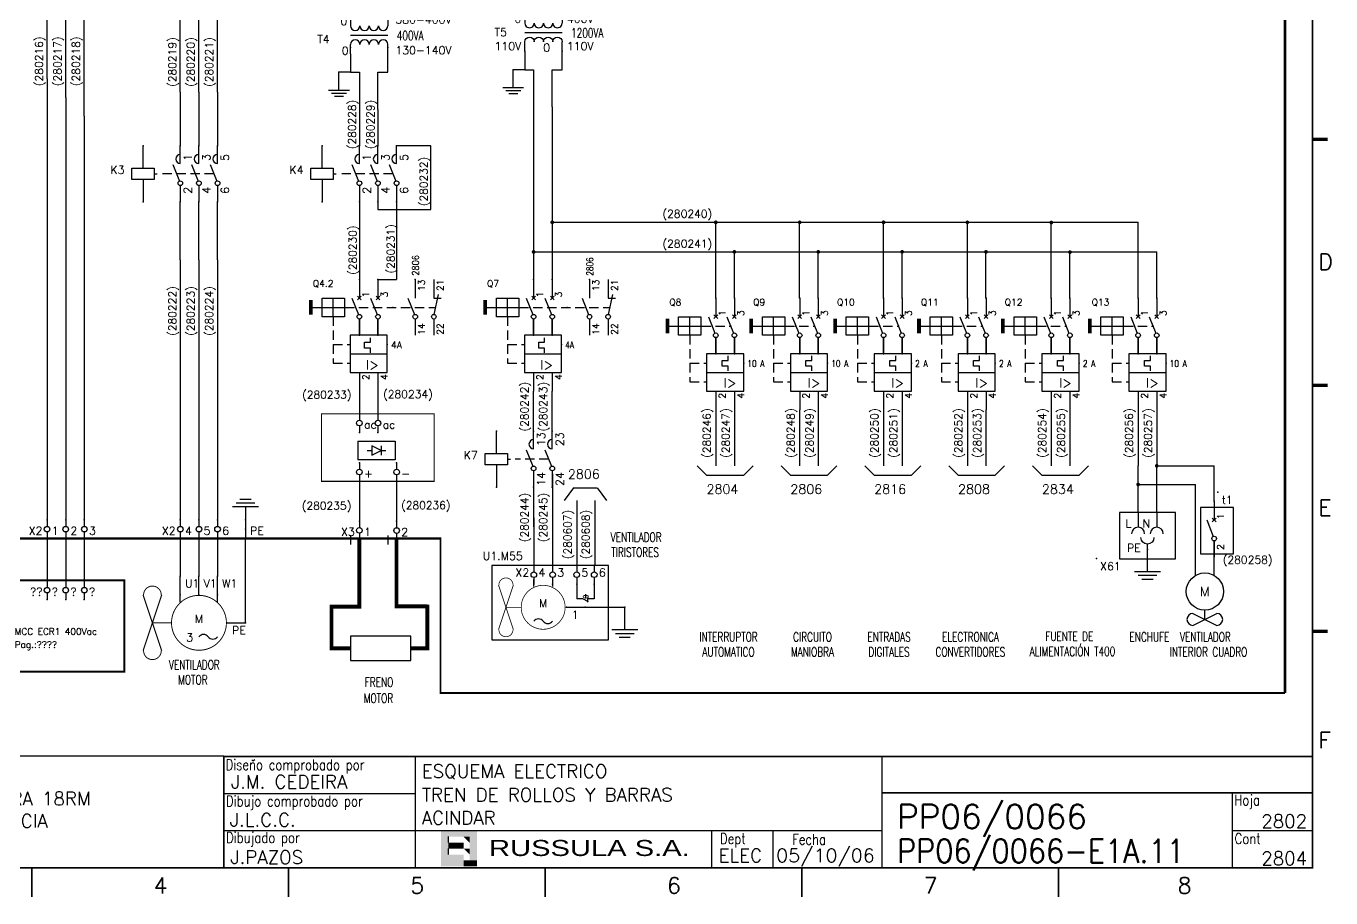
# Model space of a CAD drawing. Extents: x 11 to 573, y -9 to 399.
# Drawn here: x 222.1 to 572.5, y -8.9 to 225.3 of the extents above; entities that cross this region are included whole.
import ezdxf
from ezdxf.enums import TextEntityAlignment as Align

# ---------------------------------------------------------------- set-up
doc = ezdxf.new("R2010")
doc.units = 0
doc.header["$LTSCALE"] = 10
doc.header["$MEASUREMENT"] = 0
doc.linetypes.add('DASHDOT', pattern=[1, 0.5, -0.25, 0, -0.25])
doc.linetypes.add('HIDDEN', pattern=[0.375, 0.25, -0.125])
doc.layers.get('0').update_dxf_attribs({"linetype": 'CONTINUOUS'})
for name, color, linetype in [('$MKLNK', 7, 'HIDDEN'), ('1', 7, 'CONTINUOUS'), ('10', 5, 'CONTINUOUS'), ('102', 7, 'CONTINUOUS'), ('2', 7, 'CONTINUOUS'), ('25', 3, 'CONTINUOUS'), ('35', 2, 'CONTINUOUS'), ('4', 7, 'HIDDEN'), ('8', 1, 'CONTINUOUS'), ('9', 6, 'CONTINUOUS'), ('DIBUJO', 7, 'CONTINUOUS'), ('NODE', 7, 'CONTINUOUS')]:
    doc.layers.add(name, color=color, linetype=linetype)
doc.styles.add('ABBSTYLE', font='ROMANS.SHX', dxfattribs={"width": 0.8})
doc.styles.add('HELVETICA', font='HELV.SHX')
doc.styles.add('LABEL', font='SIMPLEX', dxfattribs={"width": 0.8, "height": 4})
doc.styles.add('ROMANS', font='romans')
doc.styles.get("Standard").update_dxf_attribs({"font": 'simplex'})

# ---------------------------------------------------------------- blocks, each defined once
blk = doc.blocks.new('NOD', base_point=(237.5, 170))
at = {"layer": 'NODE'}
blk.add_point((237.5, 170), dxfattribs=at)
blk = doc.blocks.new('$071501S')
at = {"layer": '2'}
for p, q in [((0, -6), (0, 0)), ((-3, -6), (3, -6)), ((-3, -9), (-3, -6)), ((3, -6), (3, -9)), ((3, -9), (-3, -9)), ((0, -9), (0, -15))]:
    blk.add_line(p, q, dxfattribs=at)
at = {"layer": '2', "rotation": 90}
for p in [(0, 0), (0, -15)]:
    blk.add_blockref('NOD', p, dxfattribs=at)
at = {"layer": '8'}
for tag, p in [('1A', (1, -3.325)), ('2A', (1, -13.325))]:
    blk.add_attdef(tag, p, '', height=2.15, dxfattribs=at)
at = {"layer": '9'}
blk.add_attdef('ID', text='', height=2.15, dxfattribs=at).set_placement((-5, -7.5), align=Align.RIGHT)
blk = doc.blocks.new('$71302MS')
at = {"layer": '$MKLNK'}
blk.add_line((9, -7.5), (-5, -7.5), dxfattribs=at)
for p, q in [((0, -4.75), (0, 0)), ((5, -4.75), (5, 0)), ((10, -4.75), (10, 0)), ((0, -10.62), (0, -15)), ((5, -10.62), (5, -15)), ((10, -10.62), (10, -15))]:
    blk.add_line(p, q)
at = {"layer": '102'}
for p, q in [((-2, -5), (-0.23, -9.42)), ((3, -5), (4.77, -9.42)), ((8, -5), (9.77, -9.42))]:
    blk.add_line(p, q, dxfattribs=at)
for centre in [(0, -10), (5, -10), (10, -10)]:
    blk.add_circle(centre, 0.625, dxfattribs=at)
for centre in [(0, -3.5), (5, -3.5), (10, -3.5)]:
    blk.add_arc(centre, 1.25, 90, 270, dxfattribs=at)
at = {"layer": '2'}
for p in [(0, 0), (5, 0), (10, 0), (0, -15), (5, -15), (10, -15)]:
    blk.add_blockref('NOD', p, dxfattribs=at)
at = {"layer": '8', "flags": 8}
for tag, p in [('1A', (3.07, -4)), ('3A', (8.07, -4)), ('5A', (13.07, -4))]:
    blk.add_attdef(tag, p, '', height=2.15, rotation=90, dxfattribs=at)
for tag, p in [('2A', (3.07, -11)), ('4A', (8.07, -11)), ('6A', (13.07, -11))]:
    blk.add_attdef(tag, text='', height=2.15, rotation=90, dxfattribs=at).set_placement(p, align=Align.RIGHT)
at = {"layer": '9'}
blk.add_attdef('ID', text='', height=2.15, rotation=90, dxfattribs=at).set_placement((-7.25, -7.5), align=Align.CENTER)
blk = doc.blocks.new('$$PLU21')
blk.add_line((0, -2.5), (0, 2.5))
at = {"layer": '2'}
for p in [(0, 2.5), (0, -2.5)]:
    blk.add_blockref('NOD', p, dxfattribs=at)
at = {"layer": '8'}
blk.add_attdef('*A', (1.25, -0.5), '', height=2.15, dxfattribs=at)
at = {"layer": '9'}
blk.add_attdef('ID', text='', height=2.15, dxfattribs=at).set_placement((-1.25, -0.5), align=Align.RIGHT)
blk = doc.blocks.new('$$PLD12')
blk.add_line((0, 2.5), (0, -2.5))
at = {"layer": '2'}
for p in [(0, 2.5), (0, -2.5)]:
    blk.add_blockref('NOD', p, dxfattribs=at)
at = {"layer": '8'}
blk.add_attdef('*A', (1.25, -1.5), '', height=2.15, dxfattribs=at)
at = {"layer": '9'}
blk.add_attdef('ID', text='', height=2.15, dxfattribs=at).set_placement((-1.25, -1.5), align=Align.RIGHT)
blk = doc.blocks.new('$021501')
at = {"layer": '2'}
for p, q in [((0, -6), (0, 0)), ((-3.5, -6), (3.5, -6)), ((-2.5, -7), (2.5, -7)), ((-1.5, -8), (1.5, -8))]:
    blk.add_line(p, q, dxfattribs=at)
blk.add_blockref('NOD', (0, 0), dxfattribs=at)
blk = doc.blocks.new('$$PLD12C')
for p, q in [((0, 2.5), (0, 0.75)), ((0, -0.75), (0, -2.5))]:
    blk.add_line(p, q)
at = {"layer": '2'}
blk.add_circle((0, 0), 0.75, dxfattribs=at)
for p in [(0, 2.5), (0, -2.5)]:
    blk.add_blockref('NOD', p, dxfattribs=at)
at = {"layer": '8'}
blk.add_attdef('*A', (1.25, -1.5), '', height=2.15, dxfattribs=at)
at = {"layer": '9'}
blk.add_attdef('ID', text='', height=2.15, dxfattribs=at).set_placement((-1.25, -1.5), align=Align.RIGHT)
blk = doc.blocks.new('T2')
for p, q in [((152.83, 172.88), (152.83, 177.24)), ((157.83, 172.88), (157.83, 177.24)), ((152.83, 162.88), (152.83, 157.88)), ((157.83, 162.88), (157.83, 157.88))]:
    blk.add_line(p, q)
for p in [(150.33, 170.38), (160.33, 170.38)]:
    blk.add_point(p)
at = {"layer": '102'}
for p, q in [((152.83, 187.88), (152.83, 182.88)), ((157.83, 187.88), (157.83, 182.88)), ((167.83, 187.88), (167.83, 182.88)), ((172.83, 187.88), (172.83, 182.88)), ((150.83, 182.88), (152.6, 178.46)), ((155.83, 182.88), (157.6, 178.46)), ((165.83, 182.88), (167.6, 178.46)), ((172.83, 182.88), (174.83, 182.88)), ((172.96, 178.49), (174.08, 183.88)), ((152.83, 177.25), (152.83, 172.88)), ((157.83, 177.25), (157.83, 172.88)), ((167.83, 177.25), (167.83, 172.88)), ((172.83, 177.25), (172.83, 172.88)), ((160.33, 172.88), (150.33, 172.88)), ((150.33, 172.88), (150.33, 167.88)), ((155.78, 170.99), (155.78, 172.21)), ((160.33, 167.88), (160.33, 172.88)), ((154.18, 170.99), (155.78, 170.99)), ((154.18, 169.39), (154.18, 170.99)), ((155.78, 169.39), (154.18, 169.39)), ((155.78, 168.21), (155.78, 169.39)), ((150.33, 167.88), (160.33, 167.88)), ((150.33, 167.88), (150.33, 162.88)), ((160.33, 162.88), (160.33, 167.88)), ((150.33, 162.88), (160.33, 162.88))]:
    blk.add_line(p, q, dxfattribs=at)
for centre in [(152.83, 177.88), (157.83, 177.88), (167.83, 177.88), (172.83, 177.88)]:
    blk.add_circle(centre, 0.625, dxfattribs=at)
for p in [(151.83, 180.38), (156.83, 180.38), (161.83, 180.38), (161.83, 180.38), (166.83, 180.38)]:
    blk.add_point(p, dxfattribs=at)
at = {"layer": '2', "linetype": 'HIDDEN'}
for p, q in [((148.96, 180.38), (173.29, 180.38)), ((145.83, 177.88), (145.83, 165.38)), ((145.83, 170.38), (150.33, 170.38)), ((145.83, 165.38), (150.33, 165.38))]:
    blk.add_line(p, q, dxfattribs=at)
at = {"layer": '2'}
blk.add_trace([(140.33, 182.38), (139.33, 182.38), (140.33, 178.38), (139.33, 178.38)], dxfattribs=at)
at = {"layer": 'DIBUJO'}
for p, q in [((142.83, 177.88), (142.83, 182.88)), ((142.83, 182.88), (148.83, 182.88)), ((145.83, 177.88), (145.83, 182.88)), ((148.83, 182.88), (148.83, 177.88)), ((153.33, 183.38), (152.33, 182.38)), ((152.33, 183.38), (153.33, 182.38)), ((157.33, 183.38), (158.33, 182.38)), ((158.33, 183.38), (157.33, 182.38)), ((140.33, 180.38), (148.83, 180.38)), ((148.83, 177.88), (142.83, 177.88))]:
    blk.add_line(p, q, dxfattribs=at)
at = {"layer": '2'}
for p in [(152.83, 187.88), (157.83, 187.88), (167.83, 187.88), (152.83, 172.88), (157.83, 172.88)]:
    blk.add_blockref('NOD', p, dxfattribs=at)
at = {"layer": '102'}
blk.add_text('I>', height=2.52, dxfattribs=at).set_placement((156.33, 163.72), align=Align.CENTER)
at = {"layer": 'DIBUJO', "color": 1, "style": 'ROMANS'}
for s, p in [('13', (170.43, 184.76)), ('21', (175.43, 184.76)), ('1', (155.43, 183.05)), ('3', (160.43, 183.05)), ('14', (170.43, 173)), ('22', (175.43, 173)), ('2', (155.43, 160.86)), ('4', (160.43, 160.86))]:
    blk.add_text(s, height=1.8, rotation=90, dxfattribs=at).set_placement(p)
at = {"layer": 'DIBUJO', "color": 6, "style": 'ROMANS', "width": 0.8}
for p in [(168.83, 188.88), (173.83, 188.88)]:
    blk.add_attdef('PAGCAUXABIERTO1', p, '', height=1.8, rotation=90, dxfattribs=at)
at = {"layer": 'DIBUJO', "color": 6, "style": 'ROMANS'}
blk.add_attdef('REFERENCIA', (140.33, 185.88), '', height=1.8, dxfattribs=at)
at = {"layer": 'DIBUJO', "color": 6, "style": 'ROMANS', "width": 0.8}
blk.add_attdef('REGULACION', (161.33, 169.38), '', height=1.8, dxfattribs=at)
blk = doc.blocks.new('CC')
at = {"layer": '$MKLNK'}
blk.add_line((142.44, 173.8), (133.44, 173.8), dxfattribs=at)
for p, q in [((138.44, 176.55), (138.44, 181.3)), ((143.44, 176.55), (143.44, 181.3)), ((138.44, 170.67), (138.44, 166.3)), ((143.44, 170.67), (143.44, 166.3))]:
    blk.add_line(p, q)
at = {"layer": '102'}
for p, q in [((136.44, 176.3), (138.21, 171.88)), ((141.44, 176.3), (143.21, 171.88))]:
    blk.add_line(p, q, dxfattribs=at)
for centre in [(138.44, 171.3), (143.44, 171.3)]:
    blk.add_circle(centre, 0.625, dxfattribs=at)
for centre in [(138.44, 177.8), (143.44, 177.8)]:
    blk.add_arc(centre, 1.25, 90, 270, dxfattribs=at)
at = {"layer": '2'}
for p in [(138.44, 181.3), (143.44, 181.3), (138.44, 166.3), (143.44, 166.3)]:
    blk.add_blockref('NOD', p, dxfattribs=at)
at = {"layer": '8', "flags": 8}
for tag, p in [('1A', (141.52, 177.3)), ('3A', (146.52, 177.3))]:
    blk.add_attdef(tag, p, '', height=2.15, rotation=90, dxfattribs=at)
for tag, p in [('2A', (141.52, 170.3)), ('4A', (146.52, 170.3))]:
    blk.add_attdef(tag, text='', height=2.15, rotation=90, dxfattribs=at).set_placement(p, align=Align.RIGHT)
at = {"layer": '9'}
blk.add_attdef('ID', text='', height=2.15, rotation=90, dxfattribs=at).set_placement((131.19, 173.8), align=Align.CENTER)
blk = doc.blocks.new('$$PLU21C')
for p, q in [((0, 2.5), (0, 0.75)), ((0, -0.75), (0, -2.5))]:
    blk.add_line(p, q)
at = {"layer": '2'}
blk.add_circle((0, 0), 0.75, dxfattribs=at)
for p in [(0, 2.5), (0, -2.5)]:
    blk.add_blockref('NOD', p, dxfattribs=at)
at = {"layer": '8'}
blk.add_attdef('*A', (1.25, -0.5), '', height=2.15, dxfattribs=at)
at = {"layer": '9'}
blk.add_attdef('ID', text='', height=2.15, dxfattribs=at).set_placement((-1.25, -0.5), align=Align.RIGHT)
blk = doc.blocks.new('T1')
for p, q in [((156.28, 167.9), (156.28, 172.26)), ((161.28, 167.9), (161.28, 172.26)), ((156.28, 157.9), (156.28, 152.9)), ((161.28, 157.9), (161.28, 152.9))]:
    blk.add_line(p, q)
for p in [(153.78, 165.4), (163.78, 165.4)]:
    blk.add_point(p)
at = {"layer": '102'}
for p, q in [((156.28, 182.9), (156.28, 177.9)), ((161.28, 182.9), (161.28, 177.9)), ((154.28, 177.9), (156.04, 173.48)), ((159.28, 177.9), (161.04, 173.48)), ((156.28, 172.28), (156.28, 167.9)), ((161.28, 172.28), (161.28, 167.9)), ((163.78, 167.9), (153.78, 167.9)), ((153.78, 167.9), (153.78, 162.9)), ((157.96, 166.18), (159.56, 166.18)), ((157.96, 164.58), (157.96, 166.18)), ((159.56, 166.18), (159.56, 167.4)), ((163.78, 162.9), (163.78, 167.9)), ((153.78, 162.9), (163.78, 162.9)), ((153.78, 162.9), (153.78, 157.9)), ((159.56, 164.58), (157.96, 164.58)), ((159.56, 163.4), (159.56, 164.58)), ((163.78, 157.9), (163.78, 162.9)), ((153.78, 157.9), (163.78, 157.9))]:
    blk.add_line(p, q, dxfattribs=at)
for centre in [(156.28, 172.9), (161.28, 172.9)]:
    blk.add_circle(centre, 0.625, dxfattribs=at)
for p in [(155.28, 175.4), (160.28, 175.4)]:
    blk.add_point(p, dxfattribs=at)
at = {"layer": '2', "linetype": 'HIDDEN'}
for p, q in [((152.41, 175.4), (160.28, 175.4)), ((149.28, 172.9), (149.28, 160.4)), ((149.28, 165.4), (153.78, 165.4)), ((149.28, 160.4), (153.78, 160.4))]:
    blk.add_line(p, q, dxfattribs=at)
at = {"layer": '2'}
blk.add_trace([(143.78, 177.4), (142.78, 177.4), (143.78, 173.4), (142.78, 173.4)], dxfattribs=at)
at = {"layer": 'DIBUJO'}
for p, q in [((143.78, 175.4), (152.28, 175.4)), ((146.28, 172.9), (146.28, 177.9)), ((146.28, 177.9), (152.28, 177.9)), ((149.28, 172.9), (149.28, 177.9)), ((152.28, 177.9), (152.28, 172.9)), ((156.78, 178.4), (155.78, 177.4)), ((155.78, 178.4), (156.78, 177.4)), ((160.78, 178.4), (161.78, 177.4)), ((161.78, 178.4), (160.78, 177.4)), ((152.28, 172.9), (146.28, 172.9))]:
    blk.add_line(p, q, dxfattribs=at)
at = {"layer": '2'}
for p in [(156.28, 182.9), (161.28, 182.9), (156.28, 167.9), (161.28, 167.9)]:
    blk.add_blockref('NOD', p, dxfattribs=at)
at = {"layer": '102'}
blk.add_text('I>', height=2.52, dxfattribs=at).set_placement((160.11, 158.91), align=Align.CENTER)
at = {"layer": 'DIBUJO', "color": 1, "style": 'ROMANS'}
for s, p in [('1', (158.88, 178.08)), ('3', (163.88, 178.08)), ('2', (158.88, 155.89)), ('4', (163.88, 155.89))]:
    blk.add_text(s, height=1.8, rotation=90, dxfattribs=at).set_placement(p)
at = {"layer": 'DIBUJO', "color": 6, "style": 'ROMANS'}
blk.add_attdef('REFERENCIA', (143.78, 180.9), '', height=1.8, dxfattribs=at)
at = {"layer": 'DIBUJO', "color": 6, "style": 'ROMANS', "width": 0.8}
blk.add_attdef('REGULACION', (164.78, 164.4), '', height=1.8, dxfattribs=at)
blk = doc.blocks.new('$PP313')
at = {"layer": '2'}
blk.add_blockref('NOD', (0, 0), dxfattribs=at)
at = {"layer": '8'}
blk.add_attdef('1A', (1, -3.325), '', height=2.15, dxfattribs=at)
at = {"layer": '9'}
blk.add_attdef('ID', (1, 1), '', height=2.15, dxfattribs=at)
blk = doc.blocks.new('$030301')
at = {"layer": '2'}
blk.add_line((0, 0), (4, 0), dxfattribs=at)
blk.add_arc((5.75, 0), 1.75, 90, 270, dxfattribs=at)
at = {"layer": '9'}
blk.add_blockref('NOD', (0, 0), dxfattribs=at)
at = {"layer": '8'}
blk.add_attdef('1A', text='', height=2.15, dxfattribs=at).set_placement((3, -3.325), align=Align.RIGHT)
at = {"layer": '9'}
blk.add_attdef('ID', text='', height=2.15, dxfattribs=at).set_placement((5, 2.5), align=Align.CENTER)
blk = doc.blocks.new('$060303')
at = {"layer": '2'}
for p, q in [((0, 0), (2.5, 0)), ((0, -10), (2.5, -10))]:
    blk.add_line(p, q, dxfattribs=at)
for centre in [(2.5, -1.25), (2.5, -3.75), (2.5, -6.25), (2.5, -8.75)]:
    blk.add_arc(centre, 1.25, 270, 90, dxfattribs=at)
for p in [(0, 0), (0, -10)]:
    blk.add_blockref('NOD', p, dxfattribs=at)
at = {"layer": '8'}
for tag, p in [('1A', (1.5, -3.325)), ('2A', (1.5, -13.325))]:
    blk.add_attdef(tag, text='', height=2.15, dxfattribs=at).set_placement(p, align=Align.RIGHT)
at = {"layer": '9'}
blk.add_attdef('ID', text='', height=2.15, dxfattribs=at).set_placement((0, 1.175), align=Align.CENTER)
blk = doc.blocks.new('newcajec')
at = {"layer": '1'}
for p, q in [((179.4, 20.85), (0.13, 20.85)), ((184.64, 20.18), (184.81, 20.01)), ((184.81, 20.01), (185.18, 20.25)), ((215.2, 20.8), (215.2, 0)), ((179.4, 13.87), (215.2, 13.87)), ((368, 14.06), (368, 0)), ((179.4, 6.93), (267.63, 6.93)), ((267.63, 6.93), (302.5, 6.93)), ((270.63, 6.91), (270.63, 0)), ((282.07, 6.93), (282.07, 0)), ((368, 6.93), (383, 6.93))]:
    blk.add_line(p, q, dxfattribs=at)
at = {"layer": '1', "const_width": 0.3}
blk.add_lwpolyline([(0, 0), (0, 272.5), (383, 272.5), (383, 0)], close=True, dxfattribs=at)
at = {"layer": '1'}
for points in [[(383.01, 136.23, 0.6, 0.6, 0), (385.82, 136.23, 0.6, 0.6, 0)], [(383.01, 90.23, 0.6, 0.6, 0), (385.82, 90.23, 0.6, 0.6, 0)], [(383.01, 44.23, 0.6, 0.6, 0), (385.82, 44.23, 0.6, 0.6, 0)], [(383, 20.8, 0.3, 0.3, 0), (179.4, 20.8, 0.3, 0.3, 0), (179.4, 0, 0.3, 0.3, 0)], [(302.5, 20.8, 0.3, 0.3, 0), (302.5, 0, 0.3, 0.3, 0)], [(302.5, 14, 0.3, 0.3, 0), (383, 14, 0.3, 0.3, 0)], [(143.5, -5.5, 0.3, 0.3, 0), (143.5, -0.09, 0.3, 0.3, 0)], [(191.5, -5.5, 0.3, 0.3, 0), (191.5, -0.09, 0.3, 0.3, 0)], [(239.5, -5.5, 0.3, 0.3, 0), (239.5, -0.09, 0.3, 0.3, 0)], [(287.5, -5.5, 0.3, 0.3, 0), (287.5, -0.09, 0.3, 0.3, 0)], [(335.5, -5.5, 0.3, 0.3, 0), (335.5, -0.09, 0.3, 0.3, 0)]]:
    blk.add_lwpolyline(points, format="xyseb", dxfattribs=at)
at = {"layer": '2', "color": 14}
for p, q in [((221.42, 4.69), (221.42, 5.81)), ((221.42, 2.47), (221.42, 3.58))]:
    blk.add_line(p, q, dxfattribs=at)
for points in [[(220.05, 5.81), (220.05, 6.92), (226.74, 5.81), (226.74, 6.92)], [(221.42, 2.47), (220.05, 2.47), (221.42, 5.81), (220.05, 5.81)], [(224.25, 5.81), (225.37, 5.81), (225.37, 4.69)], [(225.37, 5.81), (226.74, 5.81), (225.37, 1.35), (226.74, 1.35)], [(224.25, 0.24), (224.25, 2.47), (220.05, 0.24), (220.05, 2.47)], [(221.42, 4.69), (224.25, 4.69), (221.42, 3.58), (224.25, 3.58)], [(224.25, 3.58), (225.37, 3.58), (225.37, 2.47)], [(226.74, 1.35), (226.74, 0.24), (224.25, 1.35), (224.25, 0.24)]]:
    blk.add_solid(points, dxfattribs=at)
at = {"layer": '1', "style": 'ROMANS'}
for s, p in [('D', (384.13, 111.84)), ('E', (384.13, 65.84)), ('F', (384.13, 22.34)), ('4', (166.29, -4.82)), ('5', (214.29, -4.82)), ('6', (262.29, -4.82)), ('7', (310.29, -4.82)), ('8', (357.79, -4.82))]:
    blk.add_text(s, height=3, dxfattribs=at).set_placement(p)
at = {"layer": '1', "style": 'LABEL', "width": 0.8}
for s, p in [('Diseno comprobado por', (179.73, 18.27)), ('Dibujo comprobado por', (179.81, 11.47)), ('Hoja', (368.38, 11.66)), ('Dibujado por', (179.83, 4.64)), ('Fecha', (285.71, 4.3)), ('Cont', (368.43, 4.46))]:
    blk.add_text(s, height=2, dxfattribs=at).set_placement(p)
blk.add_text('Dept', height=2, dxfattribs=at).set_placement((274.61, 4.44), align=Align.CENTER)
at = {"layer": '10', "style": 'ROMANS'}
for tag, p in [('REV41', (3.5, 18.74)), ('REV43', (77.7, 18.74)), ('REV31', (3.5, 14.58)), ('REV33', (77.7, 14.58)), ('REV21', (3.5, 10.42)), ('REV23', (77.7, 10.42)), ('REV11', (3.5, 6.27)), ('REV13', (77.7, 6.27))]:
    blk.add_attdef(tag, text='', height=2.5, dxfattribs=at).set_placement(p, align=Align.MIDDLE)
for tag, p, height in [('REV42', (8, 17.49), 2.5), ('SHEETNAME1', (100.5, 15.83), 2.5), ('DESIGNCHECK', (180.74, 14.83), 2.5), ('DOCUMENTTYPE', (216.43, 16.8), 2.5), ('NOTA', (305.32, 15.8), 3), ('REV32', (8, 13.33), 2.5), ('OBJECT', (216.43, 12.4), 2.5), ('SHEETNAME2', (100.5, 11.67), 2.5), ('REV22', (8, 9.17), 2.5), ('SHEETNAME3', (100.5, 7.51), 2.5), ('DRAWINGCHECK', (180.53, 7.71), 2.5), ('CUSTOMER', (216.43, 8.08), 2.5), ('ORDER', (305.32, 7.3), 4.5), ('REV12', (8, 5.01), 2.5), ('SHEETNAME4', (100.5, 3.35), 2.5), ('DOCUMENT_ID', (305.32, 0.93), 4.4), ('USER', (180.63, 0.71), 2.5), ('DEPARTMENT', (271.93, 1.05), 2.5)]:
    blk.add_attdef(tag, p, '', height=height, dxfattribs=at)
for tag, width, p, p2 in [('REV44', 1.221199, (84.53, 17.49), (98.48, 17.49)), ('REV34', 1.221199, (84.53, 13.33), (98.48, 13.33)), ('REV24', 1.221199, (84.53, 9.17), (98.48, 9.17)), ('REV14', 1.221199, (84.53, 5.01), (98.48, 5.01)), ('CREATED2', 7.039915, (282.71, 1.05), (301.14, 1.05))]:
    blk.add_attdef(tag, text='', height=2.5, dxfattribs=dict(at, width=width)).set_placement(p, p2, align=Align.FIT)
for tag, p in [('SHEET', (382, 7.43)), ('NEXTSHEET', (382, 0.5))]:
    blk.add_attdef(tag, text='', height=2.5, dxfattribs=at).set_placement(p, align=Align.RIGHT)
at = {"layer": 'DIBUJO', "color": 14, "style": 'HELVETICA', "width": 1.3}
blk.add_text('RUSSULA S.A.', height=3, dxfattribs=at).set_placement((229, 2.19))
blk = doc.blocks.new('TRAFO')
at = {"layer": '2'}
for p, q in [((226.86, 189.08), (226.86, 186.58)), ((236.86, 189.08), (236.86, 186.58))]:
    blk.add_line(p, q, dxfattribs=at)
for centre in [(228.11, 186.58), (230.61, 186.58), (233.11, 186.58), (235.61, 186.58)]:
    blk.add_arc(centre, 1.25, 180, 0, dxfattribs=at)
at = {"layer": '2', "rotation": 270}
for p in [(226.86, 189.08), (236.86, 189.08)]:
    blk.add_blockref('NOD', p, dxfattribs=at)
at = {"layer": '8'}
for tag, p in [('380-400V', (253.99, 187.22)), ('2A', (225.98, 186.74))]:
    blk.add_attdef(tag, text='', height=2.15, dxfattribs=at).set_placement(p, align=Align.RIGHT)
at = {"layer": '9'}
blk.add_attdef('ID', text='', height=2.15, dxfattribs=at).set_placement((219.58, 181.92), align=Align.CENTER)
blk = doc.blocks.new('TRAFO1')
at = {"layer": '2'}
for p, q in [((0, 0), (0, 2.5)), ((10, 0), (10, 2.5))]:
    blk.add_line(p, q, dxfattribs=at)
for centre in [(1.25, 2.5), (3.75, 2.5), (6.25, 2.5), (8.75, 2.5)]:
    blk.add_arc(centre, 1.25, 0, 180, dxfattribs=at)
for p, rotation in [((0.01, 1.71), 90), ((10.01, 1.71), 270)]:
    blk.add_blockref('NOD', p, dxfattribs=dict(at, rotation=rotation))
at = {"layer": '8'}
for tag, p in [('2A', (-0.56, -0.27)), ('380-400V', (27.13, -0.16))]:
    blk.add_attdef(tag, text='', height=2.15, dxfattribs=at).set_placement(p, align=Align.RIGHT)

msp = doc.modelspace()

# ---------------------------------------------------------------- linework, layer by layer
for p, q in [((358.39, 116.5), (358.39, 127.27)), ((363.39, 116.5), (363.39, 127.27)), ((311.17, 113.83), (321.17, 113.83)), ((314.92, 112.58), (314.92, 110.08)), ((317.42, 111.33), (314.92, 112.58)), ((317.42, 112.58), (317.42, 110.08)), ((321.17, 108.83), (311.17, 108.83)), ((313.67, 111.33), (314.92, 111.33)), ((314.92, 110.08), (317.42, 111.33)), ((317.42, 111.33), (318.67, 111.33)), ((358.39, 105.06), (358.39, 96.32)), ((363.46, 105.06), (363.46, 96.32)), ((369.1, 101.3), (366.57, 97.9)), ((369.1, 101.3), (375.37, 101.3)), ((375.41, 101.3), (377.94, 97.9)), ((358.39, 96.32), (358.45, 96.18)), ((363.46, 96.32), (363.46, 96.18)), ((530.76, 94.69), (515.76, 94.69)), ((515.76, 94.69), (515.76, 82.19)), ((530.76, 82.19), (530.76, 94.69)), ((546.38, 96.04), (537.51, 96.04)), ((537.51, 96.04), (537.51, 83.54)), ((546.38, 83.54), (546.38, 96.04)), ((541.18, 82.66), (541.18, 87.03)), ((515.76, 82.19), (530.76, 82.19)), ((537.51, 83.54), (546.38, 83.54))]:
    msp.add_line(p, q)
at = {"layer": '102'}
for p, q in [((541.18, 97.66), (541.18, 92.66)), ((539.18, 92.66), (540.95, 88.24)), ((541.18, 87.04), (541.18, 82.66))]:
    msp.add_line(p, q, dxfattribs=at)
msp.add_circle((541.18, 87.66), 0.625, dxfattribs=at)
msp.add_point((540.18, 90.16), dxfattribs=at)
at = {"layer": '2', "color": 7}
for p, q in [((227.7, 211.13), (227.7, 290.97)), ((232.7, 206.13), (232.7, 285.97)), ((237.7, 201.13), (237.7, 280.97)), ((263.49, 223.48), (263.49, 242.75)), ((268.49, 223.48), (268.49, 242.75)), ((273.49, 223.48), (273.49, 242.75)), ((263.49, 207.59), (263.49, 223.48)), ((268.49, 207.59), (268.49, 223.48)), ((273.49, 207.59), (273.49, 223.48)), ((309.23, 222.92), (319.23, 222.92)), ((356.04, 223.63), (366.04, 223.63)), ((309.23, 217.92), (309.23, 212.92)), ((319.23, 212.92), (319.23, 217.92)), ((356.04, 218.63), (356.04, 213.63)), ((366.04, 213.63), (366.04, 218.63)), ((227.7, 211.13), (227.7, 92.68)), ((309.23, 212.92), (306.09, 212.92)), ((309.23, 212.92), (311.58, 212.92)), ((311.58, 212.92), (311.58, 202.92)), ((316.58, 202.92), (316.58, 212.92)), ((316.58, 212.92), (319.23, 212.92)), ((356.04, 213.63), (352.91, 213.63)), ((356.04, 213.63), (358.39, 213.63)), ((358.39, 213.63), (358.39, 203.64)), ((363.39, 203.64), (363.39, 213.63)), ((363.39, 213.63), (366.04, 213.63)), ((263.49, 207.59), (263.49, 193.13)), ((268.49, 207.59), (268.49, 193.13)), ((273.49, 207.59), (273.49, 193.13)), ((232.7, 206.13), (232.7, 92.68)), ((358.39, 203.64), (358.39, 200.02)), ((363.39, 203.64), (363.39, 200.02)), ((237.7, 201.13), (237.7, 92.68)), ((311.58, 202.92), (311.58, 193.13)), ((316.58, 202.92), (316.58, 193.13)), ((358.39, 200.02), (358.39, 164.68)), ((363.39, 200.02), (363.39, 172.62)), ((330.78, 193.13), (321.58, 193.13)), ((330.78, 176.03), (330.78, 193.13)), ((263.49, 162.52), (263.49, 178.13)), ((268.49, 162.52), (268.49, 178.13)), ((273.49, 162.52), (273.49, 178.13)), ((311.58, 178.13), (311.58, 161.18)), ((316.58, 178.13), (316.58, 176.03)), ((316.58, 176.03), (330.78, 176.03)), ((321.58, 178.13), (321.58, 157.27)), ((363.39, 172.62), (497.42, 172.62)), ((363.39, 172.62), (363.39, 164.68)), ((407.32, 152.26), (407.32, 172.62)), ((429.84, 152.26), (429.84, 172.62)), ((452.37, 152.26), (452.37, 172.62)), ((474.89, 152.26), (474.89, 172.62)), ((497.42, 152.26), (497.42, 172.62)), ((497.42, 172.62), (520.76, 172.62)), ((520.76, 152.26), (520.76, 172.62)), ((263.49, 162.52), (263.49, 92.68)), ((268.49, 162.52), (268.49, 92.68)), ((273.49, 162.52), (273.49, 92.68)), ((358.39, 164.68), (502.42, 164.68)), ((358.39, 164.68), (358.39, 157.27)), ((363.39, 164.68), (363.39, 157.27)), ((412.32, 152.26), (412.32, 164.68)), ((434.84, 152.26), (434.84, 164.68)), ((457.37, 152.26), (457.37, 164.68)), ((479.89, 152.26), (479.89, 164.68)), ((502.42, 152.26), (502.42, 164.68)), ((502.42, 164.68), (525.76, 164.68)), ((525.76, 152.26), (525.76, 164.68)), ((316.58, 157.27), (321.58, 157.27)), ((407.32, 122.26), (407.32, 107.19)), ((412.32, 122.26), (412.32, 107.19)), ((429.84, 122.26), (429.84, 107.19)), ((434.84, 122.26), (434.84, 107.19)), ((452.37, 122.26), (452.37, 107.19)), ((457.37, 122.26), (457.37, 107.19)), ((474.89, 122.26), (474.89, 107.19)), ((479.89, 122.26), (479.89, 107.19)), ((497.42, 122.26), (497.42, 107.19)), ((502.42, 122.26), (502.42, 107.19)), ((520.76, 122.26), (520.76, 107.19)), ((525.76, 122.26), (525.76, 107.19)), ((311.17, 113.83), (311.17, 108.83)), ((321.17, 113.83), (321.17, 108.83)), ((402.32, 107.19), (404.82, 104.69)), ((414.82, 104.69), (417.32, 107.19)), ((424.84, 107.19), (427.34, 104.69)), ((437.34, 104.69), (439.84, 107.19)), ((447.37, 107.19), (449.87, 104.69)), ((459.87, 104.69), (462.37, 107.19)), ((469.89, 107.19), (472.39, 104.69)), ((482.39, 104.69), (484.89, 107.19)), ((492.42, 107.19), (494.92, 104.69)), ((504.92, 104.69), (507.42, 107.19)), ((520.76, 94.69), (520.76, 107.19)), ((525.51, 107.19), (541.18, 107.19)), ((525.76, 94.69), (525.76, 107.19)), ((541.18, 97.63), (541.18, 107.19)), ((311.58, 103.03), (311.58, 98.78)), ((321.58, 103.03), (321.58, 96.97)), ((404.82, 104.69), (414.82, 104.69)), ((427.34, 104.69), (437.34, 104.69)), ((449.87, 104.69), (459.87, 104.69)), ((472.39, 104.69), (482.39, 104.69)), ((494.92, 104.69), (504.92, 104.69)), ((520.51, 102.19), (536.18, 102.19)), ((536.18, 77.73), (536.18, 102.19)), ((311.58, 98.78), (311.58, 92.36)), ((321.58, 96.97), (321.58, 92.31)), ((358.45, 90.85), (358.45, 96.18)), ((363.46, 96.18), (363.48, 91.83)), ((369.96, 97.9), (369.96, 80.44)), ((374.8, 97.9), (374.8, 80.44)), ((358.45, 93.21), (358.45, 80.44)), ((363.48, 91.83), (363.48, 80.44)), ((227.7, 87.68), (227.7, 76.3)), ((232.7, 87.68), (232.7, 76.3)), ((237.7, 87.68), (237.7, 76.3)), ((263.49, 87.68), (263.49, 77.52)), ((268.49, 87.68), (268.49, 77.52)), ((273.49, 87.68), (273.49, 77.52)), ((280.99, 65.02), (280.99, 87.68)), ((309.23, 88.53), (309.23, 86.08)), ((319.23, 88.47), (319.23, 86.08)), ((541.18, 77.73), (541.18, 83.87)), ((378.49, 80.44), (347.2, 80.44)), ((347.2, 80.44), (347.2, 60.44)), ((378.49, 60.44), (378.49, 80.44)), ((363.48, 75.44), (363.48, 74.79)), ((368.45, 69.19), (378.49, 69.19)), ((378.49, 69.19), (382.85, 69.19)), ((535.48, 67.53), (541.88, 64.33)), ((535.48, 64.33), (541.88, 67.53)), ((538.68, 65.93), (538.68, 68.43)), ((275.99, 65.02), (280.99, 65.02)), ((347.2, 60.44), (378.49, 60.44))]:
    msp.add_line(p, q, dxfattribs=at)
at = {"layer": '2'}
for p, q in [((256.49, 185.63), (257.24, 185.63)), ((304.58, 185.63), (305.33, 185.63)), ((311.58, 161.18), (311.58, 157.27)), ((311.58, 127.27), (311.58, 121.19)), ((316.58, 127.27), (316.58, 121.18)), ((351.39, 109), (352.14, 109)), ((263.49, 70.61), (263.49, 75.02)), ((268.49, 72.52), (268.49, 75.02)), ((273.49, 70.61), (273.49, 75.02)), ((358.45, 74.78), (358.45, 76.69)), ((325.37, 61.47), (309.22, 61.47)), ((309.22, 61.47), (309.22, 54.87)), ((325.37, 54.87), (325.37, 61.47)), ((309.22, 54.87), (325.37, 54.87))]:
    msp.add_line(p, q, dxfattribs=at)
at = {"layer": '2', "color": 3, "linetype": 'DASHDOT'}
for points in [[(560.24, 46.18, 0.5, 0.5, 0), (333.36, 46.18, 0.5, 0.5, 0), (333.36, 87.68, 0.7, 0.7, 0), (23.28, 87.68, 0.7, 0.7, 0), (23.28, 373.55, 0.7, 0.7, 0)], [(210.91, 76.42, 0.572, 0.572, 0), (248.43, 76.42, 0.572, 0.572, 0), (248.43, 51.88, 0.572, 0.572, 0), (210.91, 51.88, 0.572, 0.572, 0), (210.91, 76.42, 0.572, 0.572, 0)]]:
    msp.add_lwpolyline(points, format="xyseb", dxfattribs=at)
at = {"layer": '2', "color": 3, "linetype": 'DASHDOT', "const_width": 0.7}
msp.add_lwpolyline([(23.28, 373.55), (560.24, 373.55), (560.24, 46.18)], dxfattribs=at)
at = {"layer": '2', "color": 7}
for points in [[(363.14, 172.62, 0.5, 0.5, 1), (363.64, 172.62, 0.5, 0.5, 1)], [(358.14, 164.67, 0.5, 0.5, 1), (358.64, 164.67, 0.5, 0.5, 1)], [(525.51, 107.19, 0.5, 0.5, 1), (526.01, 107.19, 0.5, 0.5, 1)], [(520.51, 102.19, 0.5, 0.5, 1), (521.01, 102.19, 0.5, 0.5, 1)]]:
    msp.add_lwpolyline(points, format="xyseb", close=True, dxfattribs=at)
at = {"layer": '2', "color": 7, "const_width": 0.5}
for points in [[(407.07, 172.62, 1), (407.57, 172.62, 1)], [(429.59, 172.62, 1), (430.09, 172.62, 1)], [(452.12, 172.62, 1), (452.62, 172.62, 1)], [(474.64, 172.62, 1), (475.14, 172.62, 1)], [(497.19, 172.56, 1), (497.69, 172.56, 1)], [(412.07, 164.68, 1), (412.57, 164.68, 1)], [(434.59, 164.68, 1), (435.09, 164.68, 1)], [(457.12, 164.68, 1), (457.62, 164.68, 1)], [(479.64, 164.68, 1), (480.14, 164.68, 1)], [(502.19, 164.61, 1), (502.69, 164.61, 1)]]:
    msp.add_lwpolyline(points, format="xyb", close=True, dxfattribs=at)
at = {"layer": '2', "color": 7}
msp.add_lwpolyline([(301.4, 103.03, 0.302, 0.302, 0), (331.65, 103.03, 0.302, 0.302, 0), (331.65, 121.18, 0.302, 0.302, 0), (301.4, 121.18, 0.302, 0.302, 0), (301.4, 103.03, 0.302, 0.302, 0)], format="xyseb", dxfattribs=at)
at = {"layer": '2', "color": 7, "const_width": 1.06}
for points in [[(304.6, 69.35), (311.56, 69.35), (311.58, 87.62)], [(329.84, 69.46), (321.56, 69.46), (321.56, 87.63)], [(309.22, 58.17), (304.1, 58.17), (304.1, 69.89)], [(325.37, 58.17), (329.84, 58.17), (329.84, 69.94)]]:
    msp.add_lwpolyline(points, dxfattribs=at)
at = {"layer": '2'}
for points in [[(349.05, 75.19, 0.2, 0.2, -0.414214), (350.95, 77.09, 0.2, 0.2, -0.414214), (352.85, 75.19, 0.2, 0.2, 0)], [(253.62, 72.52, 0.25, 0.25, -0.414214), (255.99, 74.89, 0.25, 0.25, -0.414214), (258.37, 72.52, 0.25, 0.25, -1)], [(348.95, 75.19, 0.24, 0.24, 0), (352.95, 63.19, 0.24, 0.24, 0)], [(352.95, 75.19, 0.24, 0.24, 0), (348.95, 63.19, 0.24, 0.24, 0)], [(253.49, 72.52, 0.3, 0.3, 0), (258.49, 57.52, 0.3, 0.3, 0)], [(258.49, 72.52, 0.3, 0.3, 0), (253.49, 57.52, 0.3, 0.3, 0)], [(349.05, 63.19, 0.2, 0.2, 0.414214), (350.95, 61.29, 0.2, 0.2, 0.414214), (352.85, 63.19, 0.2, 0.2, 0)], [(253.62, 57.52, 0.25, 0.25, 0.414214), (255.99, 55.14, 0.25, 0.25, 0.414214), (258.37, 57.52, 0.25, 0.25, 1)]]:
    msp.add_lwpolyline(points, format="xyseb", dxfattribs=at)
for points in [[(355.05, 69.19, 0.2, 0.2, 1), (366.85, 69.19, 0.2, 0.2, 1)], [(261.12, 65.02, 0.25, 0.25, 1), (275.87, 65.02, 0.25, 0.25, 1)]]:
    msp.add_lwpolyline(points, format="xyseb", close=True, dxfattribs=at)
at = {"layer": '2', "linetype": 'HIDDEN'}
for points in [[(350.95, 69.19, 0.24, 0.24, 0), (354.95, 69.19, 0.24, 0.24, 0)], [(255.99, 65.02, 0.3, 0.3, 0), (260.99, 65.02, 0.3, 0.3, 0)]]:
    msp.add_lwpolyline(points, format="xyseb", dxfattribs=at)
at = {"layer": '2', "color": 7}
msp.add_circle((538.68, 73.43), 5, dxfattribs=at)
for centre, start, end in [((535.48, 65.93), 90, 270), ((541.88, 65.93), 270, 90)]:
    msp.add_arc(centre, 1.6, start, end, dxfattribs=at)
at = {"layer": '2'}
for centre, start, end in [((359.7, 64.5), 36.8699, 143.1301), ((362.2, 66.38), 216.8699, 323.1301), ((269.74, 60.33), 36.8699, 143.1301), ((272.24, 62.21), 216.8699, 323.1301)]:
    msp.add_arc(centre, 1.56, start, end, dxfattribs=at)
at = {"layer": '25'}
msp.add_line((372.31, 72.73), (372.31, 71.75), dxfattribs=at)
at = {"layer": '35', "color": 7}
for p, q in [((369.96, 75.44), (369.96, 71.48)), ((374.66, 75.44), (374.66, 71.48)), ((371.56, 71.48), (369.96, 71.48)), ((373.09, 70.62), (371.56, 71.48)), ((374.66, 71.48), (372.9, 71.48)), ((372.9, 71.48), (372.9, 70.59))]:
    msp.add_line(p, q, dxfattribs=at)
at = {"layer": 'DIBUJO'}
for p, q in [((540.68, 93.16), (541.68, 92.16)), ((541.68, 93.16), (540.68, 92.16))]:
    msp.add_line(p, q, dxfattribs=at)

# ---------------------------------------------------------------- block references
ref = msp.add_blockref('T2', (158.75, -30.61))
ref.add_attrib('REFERENCIA', 'Q4.2', (299.08, 155.27), dxfattribs={"layer": 'DIBUJO', "color": 6, "height": 1.8, "style": 'ROMANS'})
ref.add_attrib('REGULACION', '4A', (320.08, 138.77), dxfattribs={"layer": 'DIBUJO', "color": 6, "height": 1.8, "style": 'ROMANS'})
ref.add_attrib('PAGCAUXABIERTO1', '2806', (327.58, 158.27), dxfattribs={"layer": 'DIBUJO', "color": 6, "height": 1.8, "rotation": 90, "style": 'ROMANS', "width": 0.9})
ref = msp.add_blockref('T2', (205.56, -30.61))
ref.add_attrib('REFERENCIA', 'Q7', (345.89, 155.27), dxfattribs={"layer": 'DIBUJO', "color": 6, "height": 1.8, "style": 'ROMANS'})
ref.add_attrib('REGULACION', '4A', (366.89, 138.77), dxfattribs={"layer": 'DIBUJO', "color": 6, "height": 1.8, "style": 'ROMANS', "width": 0.8})
ref.add_attrib('PAGCAUXABIERTO1', '2806', (374.39, 158.27), dxfattribs={"layer": 'DIBUJO', "color": 6, "height": 1.8, "rotation": 90, "style": 'ROMANS', "width": 0.8})
for name, p, values in [('T1', (251.04, -30.64), {'REFERENCIA': 'Q8', 'REGULACION': '10 A'}), ('T1', (273.57, -30.64), {'REFERENCIA': 'Q9', 'REGULACION': '10 A'}), ('T1', (296.09, -30.64), {'REFERENCIA': 'Q10', 'REGULACION': '2 A'}), ('T1', (318.62, -30.64), {'REFERENCIA': 'Q11', 'REGULACION': '2 A'}), ('T1', (341.14, -30.64), {'REFERENCIA': 'Q12', 'REGULACION': '2 A'}), ('T1', (364.48, -30.64), {'REFERENCIA': 'Q13', 'REGULACION': '10 A'}), ('CC', (219.95, -64.8), {'1A': '13', '2A': '14', '3A': '23', '4A': '24'})]:
    msp.add_blockref(name, p).add_auto_attribs(values)
ref = msp.add_blockref('$PP313', (542.21, 100.1), dxfattribs=dict(xscale=-1, rotation=180))
ref.add_attrib('ID', 't1', (543.21, 96.95), dxfattribs={"layer": '9', "height": 2.15, "style": 'ROMANS'})
ref = msp.add_blockref('$030301', (520.76, 94.69), dxfattribs=dict(rotation=270))
ref.add_attrib('1A', 'L', dxfattribs={"layer": '8', "height": 2.15}).set_placement((518.96, 90.66), align=Align.RIGHT)
ref = msp.add_blockref('$030301', (525.76, 94.69), dxfattribs=dict(rotation=270))
ref.add_attrib('1A', 'N', dxfattribs={"layer": '8', "height": 2.15}).set_placement((523.96, 90.66), align=Align.RIGHT)
ref = msp.add_blockref('$030301', (523.26, 82.19), dxfattribs=dict(xscale=-1, rotation=270))
ref.add_attrib('1A', 'PE', dxfattribs={"layer": '8', "height": 2.15}).set_placement((521.46, 84.07), align=Align.RIGHT)
at = {"xscale": -1, "rotation": 270}
msp.add_blockref('$030301', (523.26, 82.19), dxfattribs=at)
at = {"xscale": -1}
msp.add_blockref('$021501', (523.26, 84.69), dxfattribs=at)
ref = msp.add_blockref('$PP313', (509.55, 82.29), dxfattribs=dict(xscale=-1, rotation=180))
ref.add_attrib('ID', 'X61', (510.55, 79.14), dxfattribs={"layer": '9', "height": 2.15, "style": 'ROMANS'})
at = {"layer": '2', "color": 7}
ref = msp.add_blockref('newcajec', (17.5, -0.77), dxfattribs=dict(at, xscale=1.43625636, yscale=1.43625636, zscale=1.43625636))
ref.add_attrib('SHEETNAME3', 'DISTRIBUCION DE POTENCIA', (161.85, 10.01), dxfattribs={"layer": '10', "height": 3.5906, "style": 'ROMANS'})
ref.add_attrib('SHEETNAME2', 'CONVERTIDOR C.C. TIJERA 18RM', (161.85, 15.99), dxfattribs={"layer": '10', "height": 3.5906, "style": 'ROMANS'})
ref.add_attrib('USER', 'J.PAZOS', (276.94, 0.25), dxfattribs={"layer": '10', "height": 3.591, "style": 'ROMANS'})
ref.add_attrib('DRAWINGCHECK', 'J.L.C.C.', (276.79, 10.31), dxfattribs={"layer": '10', "height": 3.591, "style": 'ROMANS'})
ref.add_attrib('DESIGNCHECK', 'J.M. CEDEIRA', (277.09, 20.53), dxfattribs={"layer": '10', "height": 3.5906, "style": 'ROMANS'})
ref.add_attrib('DOCUMENT_ID', 'PP06/0066-E1A.11', (456.03, 0.57), dxfattribs={"layer": '10', "height": 6.3195, "style": 'ROMANS', "width": 0.9})
ref.add_attrib('ORDER', 'PP06/0066', (456.03, 9.72), dxfattribs={"layer": '10', "height": 6.463, "style": 'ROMANS'})
ref.add_attrib('CUSTOMER', 'ACINDAR', (328.35, 10.84), dxfattribs={"layer": '10', "height": 3.591, "style": 'ROMANS'})
ref.add_attrib('OBJECT', 'TREN DE ROLLOS Y BARRAS', (328.35, 17.04), dxfattribs={"layer": '10', "height": 3.5906, "style": 'ROMANS'})
ref.add_attrib('DOCUMENTTYPE', 'ESQUEMA ELECTRICO', (328.35, 23.36), dxfattribs={"layer": '10', "height": 3.5906, "style": 'ROMANS'})
ref.add_attrib('CREATED2', '05/10/06', dxfattribs={"layer": '10', "height": 3.591, "style": 'ROMANS', "width": 0.961976}).set_placement((423.54, 0.73), (450.02, 0.73), align=Align.FIT)
ref.add_attrib('DEPARTMENT', 'ELEC', (408.07, 0.73), dxfattribs={"layer": '10', "height": 3.591, "style": 'ROMANS'})
ref.add_attrib('NEXTSHEET', '2804', dxfattribs={"layer": '10', "height": 3.591, "style": 'ROMANS'}).set_placement((566.15, -0.05), align=Align.RIGHT)
ref.add_attrib('SHEET', '2802', dxfattribs={"layer": '10', "height": 3.591, "style": 'ROMANS'}).set_placement((566.15, 9.91), align=Align.RIGHT)
for name, p, values in [('TRAFO', (82.36, 38.83), {'2A': '0', '380-400V': '380-400V', 'ID': 'T4'}), ('TRAFO1', (309.23, 217.92), {'380-400V': '130-140V', '2A': '0'}), ('$$PLD12C', (311.58, 118.69), {'*A': 'ac'}), ('$$PLD12C', (316.58, 118.68), {'*A': 'ac'}), ('$$PLD12C', (311.58, 105.53), {'*A': '+'}), ('$$PLD12C', (321.58, 105.53), {'*A': '-'}), ('$$PLD12C', (227.7, 90.18), {'ID': 'X2', '*A': '1'}), ('$$PLD12C', (232.7, 90.18), {'*A': '2'}), ('$$PLD12C', (237.7, 90.18), {'*A': '3'}), ('$$PLD12C', (263.49, 90.18), {'ID': 'X2', '*A': '4'}), ('$$PLD12C', (268.49, 90.18), {'*A': '5'}), ('$$PLD12C', (273.49, 90.18), {'*A': '6'}), ('$$PLD12', (280.99, 90.18), {'*A': 'PE'}), ('$$PLD12C', (311.58, 89.86), {'ID': 'X3', '*A': '1'}), ('$$PLD12C', (321.58, 89.81), {'*A': '2'}), ('$$PLU21', (263.49, 75.02), {'*A': 'U1'}), ('$$PLU21', (268.49, 75.02), {'*A': 'V1'}), ('$$PLU21', (273.49, 75.02), {'*A': 'W1'}), ('$$PLU21C', (358.45, 77.94), {'ID': 'X2', '*A': '4'}), ('$$PLU21C', (363.48, 77.94), {'*A': '3'}), ('$$PLU21C', (369.96, 77.94), {'*A': '5'}), ('$$PLU21C', (374.66, 77.94), {'*A': '6'}), ('$$PLD12C', (227.7, 73.8), {'ID': '??', '*A': '?'}), ('$$PLD12C', (232.7, 73.8), {'*A': '?'}), ('$$PLD12C', (237.7, 73.8), {'*A': '?'})]:
    msp.add_blockref(name, p, dxfattribs=at).add_auto_attribs(values)
ref = msp.add_blockref('$060303', (366.04, 228.63), dxfattribs=dict(at, rotation=270))
ref.add_attrib('ID', 'T5', dxfattribs={"layer": '9', "height": 2.15}).set_placement((349.55, 222.6), align=Align.CENTER)
ref.add_attrib('1A', '400V', dxfattribs={"layer": '8', "height": 2.15}).set_placement((374.51, 226.24), align=Align.RIGHT)
ref.add_attrib('2A', '0', dxfattribs={"layer": '8', "height": 2.15}).set_placement((355.08, 226.24), align=Align.RIGHT)
ref = msp.add_blockref('$060303', (366.04, 218.63), dxfattribs=dict(at, xscale=-1, rotation=270))
ref.add_attrib('1A', '110V', dxfattribs={"layer": '8', "height": 2.15}).set_placement((374.51, 218.87), align=Align.RIGHT)
ref.add_attrib('2A', '110V', dxfattribs={"layer": '8', "height": 2.15}).set_placement((355.08, 218.87), align=Align.RIGHT)
at = {"layer": '2', "color": 7, "xscale": 0.8000000000000114, "yscale": 0.8000000000000114, "zscale": 0.8}
for p in [(306.09, 212.92), (352.91, 213.63)]:
    msp.add_blockref('$021501', p, dxfattribs=at)
at = {"layer": '2'}
for p in [(263.49, 193.13), (311.58, 193.13)]:
    msp.add_blockref('$71302MS', p, dxfattribs=at).add_auto_attribs({'1A': '1', '2A': '2', '3A': '3', '4A': '4', '5A': '5', '6A': '6'})
at = {"layer": '2', "color": 7, "rotation": 180}
msp.add_blockref('$021501', (280.99, 90.18), dxfattribs=at)
at = {"layer": '2'}
msp.add_blockref('NOD', (541.18, 97.66), dxfattribs=at)
at = {"layer": '2', "color": 7}
ref = msp.add_blockref('$$PLU21', (369.7, 69.19), dxfattribs=dict(at, rotation=270))
ref.add_attrib('*A', '1', (368.6, 66.1), dxfattribs={"layer": '8', "height": 2.15})
msp.add_blockref('$021501', (382.85, 69.19), dxfattribs=at)
at = {"layer": '2', "xscale": 0.8165000000000191, "yscale": 0.8164999999999907, "zscale": 0.8165}
msp.add_blockref('$PP313', (218.17, 61), dxfattribs=at).add_auto_attribs({'ID': 'MCC ECR1 400Vac', '1A': 'Pag.:????'})
at = {"layer": '2', "color": 7}
ref = msp.add_blockref('$$PLU21', (278.49, 65.02), dxfattribs=dict(at, rotation=270))
ref.add_attrib('*A', 'PE', (277.4, 61.93), dxfattribs={"layer": '8', "height": 2.15})
at = {"layer": '4'}
ref = msp.add_blockref('$071501S', (253.49, 193.13), dxfattribs=at)
ref.add_attrib('ID', 'K3', dxfattribs={"layer": '9', "height": 2.15}).set_placement((248.49, 185.63), align=Align.RIGHT)
ref = msp.add_blockref('$071501S', (301.58, 193.13), dxfattribs=at)
ref.add_attrib('ID', 'K4', dxfattribs={"layer": '9', "height": 2.15}).set_placement((296.58, 185.63), align=Align.RIGHT)
ref = msp.add_blockref('$071501S', (348.39, 116.5), dxfattribs=at)
ref.add_attrib('ID', 'K7', dxfattribs={"layer": '9', "height": 2.15}).set_placement((343.39, 109), align=Align.RIGHT)

# ---------------------------------------------------------------- texts
at = {"layer": '2', "color": 7, "style": 'ROMANS', "width": 0.7}
for s, p in [('1200VA', (368.45, 222.25)), ('400VA', (321.63, 221.54)), ('VENTILADOR', (379.09, 86.77)), ('TIRISTORES', (379.23, 82.72)), ('VENTILADOR', (260.42, 52.52)), ('MOTOR', (262.92, 48.47)), ('FRENO', (313.05, 47.82)), ('MOTOR', (312.78, 43.49))]:
    msp.add_text(s, height=2.5, dxfattribs=at).set_placement(p)
at = {"layer": '2', "color": 6}
for s, p in [('(280216)', (226.59, 209.22)), ('(280217)', (231.54, 209.22)), ('(280218)', (236.49, 209.22)), ('(280219)', (262.38, 209.01)), ('(280220)', (267.33, 209.01)), ('(280221)', (272.28, 209.01)), ('(280228)', (310.66, 192.25)), ('(280229)', (315.61, 192.25)), ('(280232)', (329.9, 176.93)), ('(280231)', (321.06, 158.84)), ('(280230)', (310.81, 158.49)), ('(280222)', (262.38, 142.12)), ('(280223)', (267.33, 142.12)), ('(280224)', (272.28, 142.12)), ('(280242)', (356.98, 116.41)), ('(280243)', (361.99, 116.41)), ('(280246)', (405.93, 109.33)), ('(280247)', (411.01, 109.33)), ('(280248)', (428.46, 109.33)), ('(280249)', (433.53, 109.33)), ('(280250)', (450.98, 109.33)), ('(280251)', (456.06, 109.33)), ('(280252)', (473.51, 109.33)), ('(280253)', (478.58, 109.33)), ('(280254)', (496.03, 109.33)), ('(280255)', (501.11, 109.33)), ('(280256)', (519.37, 109.33)), ('(280257)', (524.45, 109.33)), ('(280244)', (356.98, 86.65)), ('(280245)', (361.99, 86.65)), ('(280607)', (368.54, 82.09)), ('(280608)', (373.39, 82.09))]:
    msp.add_text(s, height=2.1, rotation=90, dxfattribs=at).set_placement(p)
for s, height, p in [('(280240)', 2.1, (393.02, 173.86)), ('(280241)', 2.1, (393.02, 165.82)), ('(280233)', 2.1, (296.17, 125.26)), ('(280234)', 2.1, (317.98, 125.4)), ('(280235)', 2.1, (296.11, 95.43)), ('(280236)', 2.1, (322.78, 95.57)), ('U1.M55', 2.16, (344.73, 81.89)), ('(280258)', 2.1, (543.52, 80.9))]:
    msp.add_text(s, height=height, dxfattribs=at).set_placement(p)
at = {"layer": '2', "color": 7, "style": 'ROMANS'}
for s, p in [('2806', (367.58, 103.72)), ('2804', (404.82, 99.69)), ('2806', (427.34, 99.69)), ('2816', (449.87, 99.69)), ('2808', (472.39, 99.69)), ('2834', (494.92, 99.69))]:
    msp.add_text(s, height=2.5, dxfattribs=at).set_placement(p)
msp.add_text('M', height=2.5, dxfattribs=at).set_placement((538.68, 73.43), align=Align.MIDDLE)
at = {"layer": '2'}
for s, p in [('M', (360.95, 69.19)), ('M', (268.49, 65.02)), ('3', (265.99, 60.02))]:
    msp.add_text(s, height=2.15, dxfattribs=at).set_placement(p, align=Align.CENTER)
at = {"layer": '2', "color": 7, "style": 'ROMANS', "width": 0.7}
for s, p in [('INTERRUPTOR', (410.73, 59.99)), ('CIRCUITO', (433.3, 59.99)), ('ENTRADAS', (453.87, 59.99)), ('ELECTRONICA', (475.72, 59.99)), ('FUENTE DE', (502.28, 60.14)), ('ENCHUFE', (523.8, 59.99)), ('VENTILADOR', (538.81, 59.99)), ('AUTOMATICO', (410.72, 55.94)), ('MANIOBRA', (433.29, 55.94)), ('DIGITALES', (453.86, 55.94)), ('CONVERTIDORES', (475.71, 55.94)), ('ALIMENTACIÓN T400', (503.12, 56.1)), ('INTERIOR CUADRO', (539.65, 55.94))]:
    msp.add_text(s, height=2.5, dxfattribs=at).set_placement(p, align=Align.CENTER)
at = {"layer": '25', "style": 'ABBSTYLE', "width": 0.8}
msp.add_text('0', height=1.34, rotation=270, dxfattribs=at).set_placement((371.72, 72.55))
at = {"layer": '8', "text_generation_flag": 4}
msp.add_attdef('0', text='a', height=2.15, dxfattribs=at).set_placement((362.82, 220.62), align=Align.RIGHT)
at = {"layer": 'DIBUJO', "color": 1, "style": 'ROMANS'}
for s, p in [('1', (543.78, 92.84)), ('2', (543.78, 84.62))]:
    msp.add_text(s, height=1.8, rotation=90, dxfattribs=at).set_placement(p)

doc.saveas('drawing.dxf')
